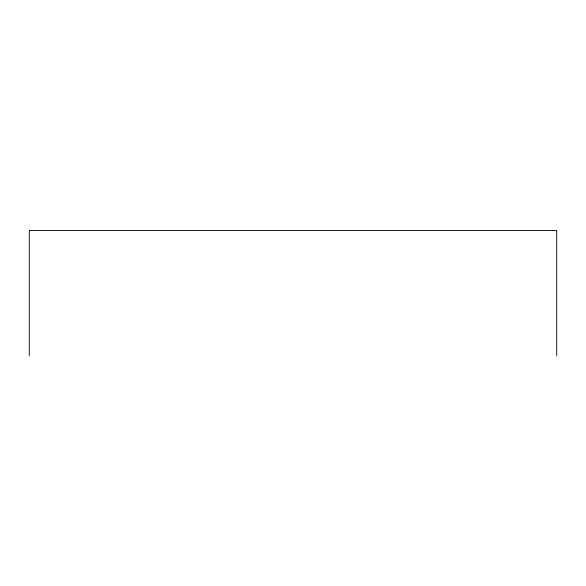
<?xml version="1.0" encoding="UTF-8"?>
<svg xmlns="http://www.w3.org/2000/svg" width="586" height="586" viewBox="0 0 586 586"><rect width="100%" height="100%" fill="white"/><g stroke="black" fill="none" stroke-linecap="round" stroke-linejoin="round"><path stroke-width="0.88" d="M556.7 355.446L556.7 230.554L29.3 230.554L29.3 355.446"/></g></svg>
